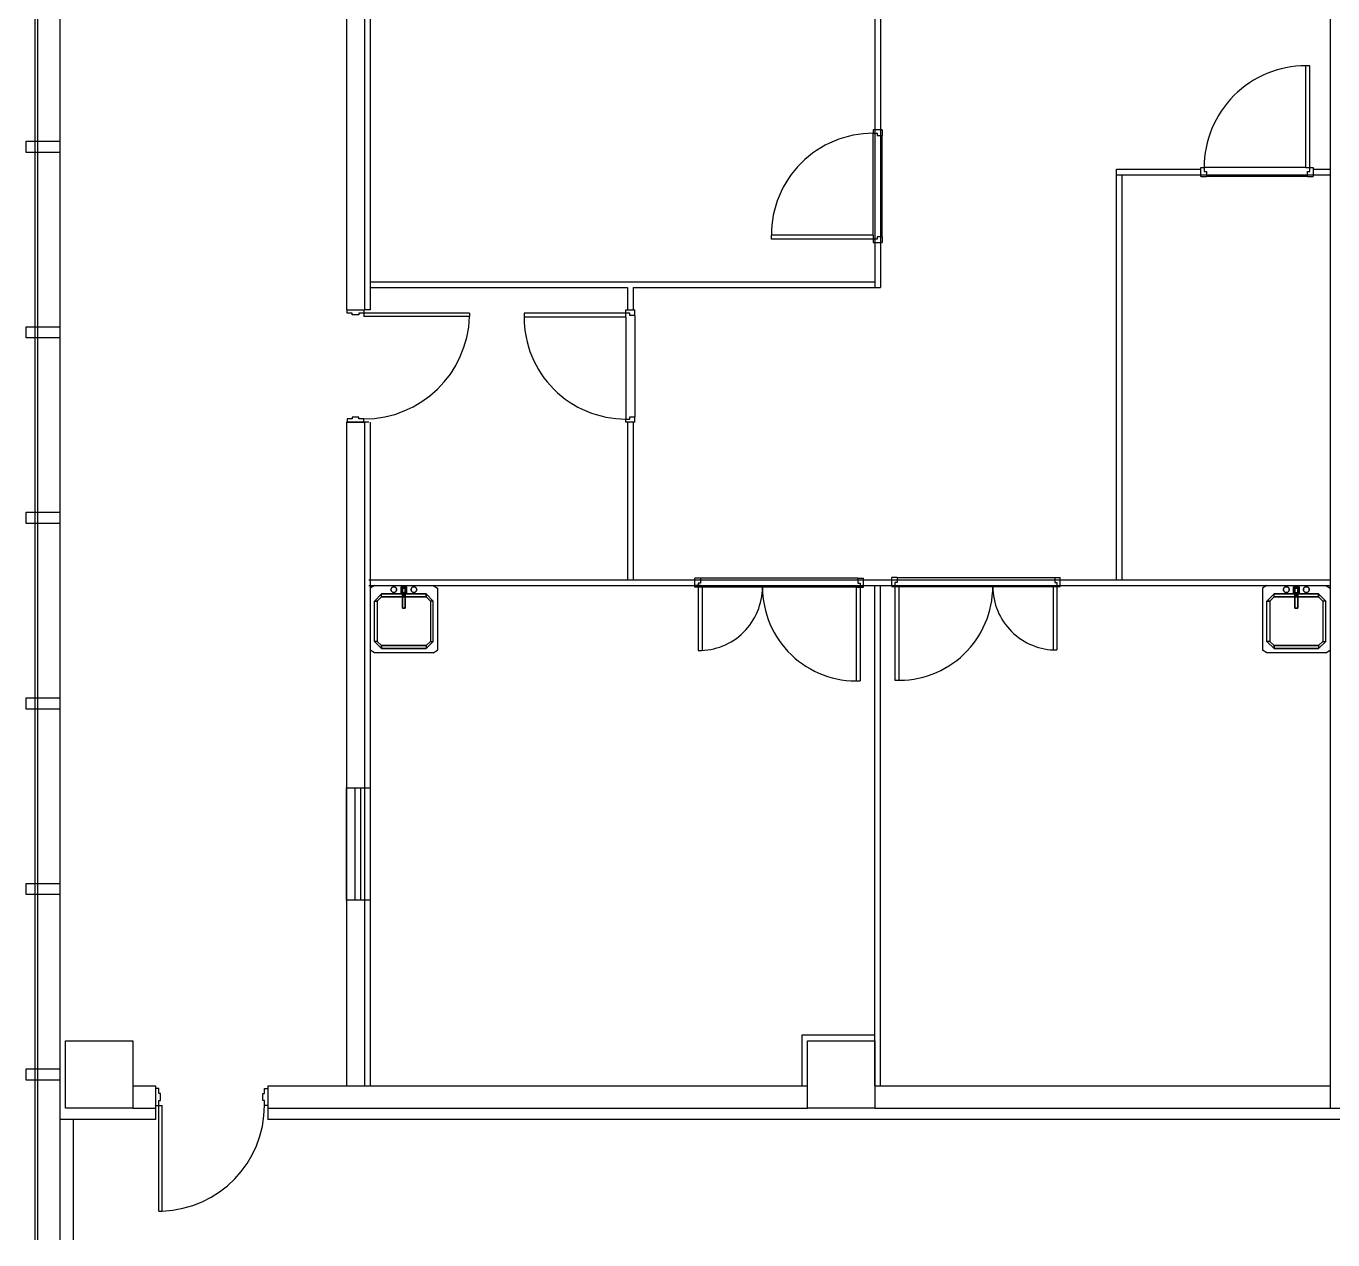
# Model space of a CAD drawing. Header units: millimetres. Extents: x 635438 to 684586, y -467743 to -415930.
# Drawn here: x 660383 to 672008, y -467743 to -456949 of the extents above; entities that cross this region are included whole.
import ezdxf

# ---------------------------------------------------------------- set-up
doc = ezdxf.new("R2010")
doc.units = ezdxf.units.MM
doc.header["$LTSCALE"] = 500
doc.layers.get('0').update_dxf_attribs({"color": 251})
doc.layers.add('동물실', color=9, linetype='Continuous')

# ---------------------------------------------------------------- blocks, each defined once
blk = doc.blocks.new('SINK')
for p, q in [((0, 262), (25, 300)), ((0, 262), (0, -262)), ((25, 300), (575, 300)), ((76, 198), (140, 262)), ((140, 262), (76, 198)), ((140, 236), (102, 198)), ((102, 198), (140, 236)), ((498, 262), (140, 262)), ((140, 262), (140, 236)), ((498, 262), (140, 262)), ((140, 236), (140, 262)), ((140, 236), (498, 236)), ((140, 236), (498, 236)), ((498, 262), (562, 198)), ((498, 236), (498, 262)), ((498, 262), (562, 198)), ((498, 236), (498, 262)), ((498, 236), (536, 198)), ((536, 198), (498, 236)), ((600, 262), (575, 300)), ((600, -262), (600, 262)), ((76, -198), (76, 198)), ((102, 198), (76, 198)), ((76, 198), (76, -198)), ((102, 198), (76, 198)), ((102, 198), (102, -198)), ((102, -198), (102, 198)), ((536, -198), (536, 198)), ((562, 198), (536, 198)), ((536, 198), (536, -198)), ((536, 198), (562, 198)), ((562, 198), (562, -198)), ((562, -198), (562, 198)), ((13, 89), (14, 96)), ((14, 96), (13, 89)), ((13, 89), (14, 96)), ((14, 96), (13, 89)), ((14, 82), (13, 89)), ((13, 89), (14, 82)), ((14, 82), (13, 89)), ((13, 89), (14, 82)), ((25, 13), (13, 25)), ((13, 25), (13, -25)), ((76, 25), (13, 25)), ((25, 13), (13, 25)), ((14, 96), (16, 102)), ((16, 102), (14, 96)), ((14, 96), (16, 102)), ((16, 102), (14, 96)), ((16, 76), (14, 82)), ((14, 82), (16, 76)), ((16, 76), (14, 82)), ((14, 82), (16, 76)), ((16, 102), (20, 107)), ((20, 107), (16, 102)), ((16, 102), (20, 107)), ((20, 107), (16, 102)), ((20, 71), (16, 76)), ((16, 76), (20, 71)), ((20, 71), (16, 76)), ((16, 76), (20, 71)), ((20, 107), (25, 111)), ((25, 111), (20, 107)), ((20, 107), (25, 111)), ((25, 111), (20, 107)), ((25, 67), (20, 71)), ((20, 71), (25, 67)), ((25, 67), (20, 71)), ((20, 71), (25, 67)), ((25, 111), (32, 114)), ((32, 114), (25, 111)), ((25, 111), (32, 114)), ((32, 114), (25, 111)), ((32, 64), (25, 67)), ((25, 67), (32, 64)), ((32, 64), (25, 67)), ((25, 67), (32, 64)), ((25, 13), (25, -13)), ((89, 13), (25, 13)), ((25, 13), (25, -13)), ((25, 13), (64, 13)), ((89, 13), (25, 13)), ((32, 114), (38, 115)), ((38, 115), (32, 114)), ((32, 114), (38, 115)), ((38, 115), (32, 114)), ((38, 64), (32, 64)), ((32, 64), (38, 64)), ((38, 64), (32, 64)), ((32, 64), (38, 64)), ((38, 115), (45, 114)), ((45, 114), (38, 115)), ((38, 115), (45, 114)), ((45, 114), (38, 115)), ((38, 64), (45, 64)), ((45, 64), (38, 64)), ((38, 64), (45, 64)), ((45, 64), (38, 64)), ((45, 114), (51, 111)), ((51, 111), (45, 114)), ((45, 114), (51, 111)), ((51, 111), (45, 114)), ((51, 67), (45, 64)), ((45, 64), (51, 67)), ((51, 67), (45, 64)), ((45, 64), (51, 67)), ((51, 111), (56, 107)), ((56, 107), (51, 111)), ((51, 111), (56, 107)), ((56, 107), (51, 111)), ((56, 71), (51, 67)), ((51, 67), (56, 71)), ((56, 71), (51, 67)), ((51, 67), (56, 71)), ((56, 107), (60, 102)), ((60, 102), (56, 107)), ((56, 107), (60, 102)), ((60, 102), (56, 107)), ((60, 76), (56, 71)), ((56, 71), (60, 76)), ((60, 76), (56, 71)), ((56, 71), (60, 76)), ((60, 102), (63, 96)), ((63, 96), (60, 102)), ((60, 102), (63, 96)), ((63, 96), (60, 102)), ((63, 82), (60, 76)), ((60, 76), (63, 82)), ((63, 82), (60, 76)), ((60, 76), (63, 82)), ((63, 96), (64, 89)), ((64, 89), (63, 96)), ((63, 96), (64, 89)), ((64, 89), (63, 96)), ((64, 89), (63, 82)), ((63, 82), (64, 89)), ((64, 89), (63, 82)), ((63, 82), (64, 89)), ((76, 25), (64, 13)), ((64, 13), (76, 25)), ((64, 13), (64, -13)), ((102, 13), (64, 13)), ((64, 13), (64, -13)), ((102, 13), (64, 13)), ((76, -25), (76, 25)), ((89, 13), (204, 13)), ((89, -13), (89, 13)), ((89, -13), (89, 13)), ((89, 13), (102, 13)), ((102, 13), (89, 13)), ((89, 13), (204, 13)), ((102, 13), (204, 13)), ((102, 13), (102, -13)), ((102, -13), (102, 13)), ((204, 13), (102, 13)), ((204, 13), (204, -13)), ((204, 13), (204, -13)), ((204, -13), (204, 13)), ((204, 13), (204, -13)), ((25, -13), (13, -25)), ((25, -13), (13, -25)), ((13, -25), (76, -25)), ((13, -89), (14, -82)), ((14, -82), (13, -89)), ((13, -89), (14, -82)), ((14, -82), (13, -89)), ((14, -96), (13, -89)), ((13, -89), (14, -96)), ((14, -96), (13, -89)), ((13, -89), (14, -96)), ((14, -82), (16, -76)), ((16, -76), (14, -82)), ((14, -82), (16, -76)), ((16, -76), (14, -82)), ((16, -102), (14, -96)), ((14, -96), (16, -102)), ((16, -102), (14, -96)), ((14, -96), (16, -102)), ((16, -76), (20, -71)), ((20, -71), (16, -76)), ((16, -76), (20, -71)), ((20, -71), (16, -76)), ((20, -107), (16, -102)), ((16, -102), (20, -107)), ((20, -107), (16, -102)), ((16, -102), (20, -107)), ((20, -71), (25, -67)), ((25, -67), (20, -71)), ((20, -71), (25, -67)), ((25, -67), (20, -71)), ((25, -111), (20, -107)), ((20, -107), (25, -111)), ((25, -111), (20, -107)), ((20, -107), (25, -111)), ((25, -13), (89, -13)), ((25, -13), (64, -13)), ((89, -13), (25, -13)), ((25, -67), (32, -64)), ((32, -64), (25, -67)), ((25, -67), (32, -64)), ((32, -64), (25, -67)), ((32, -114), (25, -111)), ((25, -111), (32, -114)), ((32, -114), (25, -111)), ((25, -111), (32, -114)), ((32, -64), (38, -64)), ((38, -64), (32, -64)), ((32, -64), (38, -64)), ((38, -64), (32, -64)), ((38, -115), (32, -114)), ((32, -114), (38, -115)), ((38, -115), (32, -114)), ((32, -114), (38, -115)), ((38, -64), (45, -64)), ((45, -64), (38, -64)), ((38, -64), (45, -64)), ((45, -64), (38, -64)), ((45, -114), (38, -115)), ((38, -115), (45, -114)), ((45, -114), (38, -115)), ((38, -115), (45, -114)), ((45, -64), (51, -67)), ((51, -67), (45, -64)), ((45, -64), (51, -67)), ((51, -67), (45, -64)), ((51, -111), (45, -114)), ((45, -114), (51, -111)), ((51, -111), (45, -114)), ((45, -114), (51, -111)), ((51, -67), (56, -71)), ((56, -71), (51, -67)), ((51, -67), (56, -71)), ((56, -71), (51, -67)), ((56, -107), (51, -111)), ((51, -111), (56, -107)), ((56, -107), (51, -111)), ((51, -111), (56, -107)), ((56, -71), (60, -76)), ((60, -76), (56, -71)), ((56, -71), (60, -76)), ((60, -76), (56, -71)), ((60, -102), (56, -107)), ((56, -107), (60, -102)), ((60, -102), (56, -107)), ((56, -107), (60, -102)), ((60, -76), (63, -82)), ((63, -82), (60, -76)), ((60, -76), (63, -82)), ((63, -82), (60, -76)), ((63, -96), (60, -102)), ((60, -102), (63, -96)), ((63, -96), (60, -102)), ((60, -102), (63, -96)), ((63, -82), (64, -89)), ((63, -82), (64, -89)), ((64, -89), (63, -82)), ((63, -82), (64, -89)), ((64, -89), (63, -96)), ((63, -96), (64, -89)), ((64, -89), (63, -96)), ((63, -96), (64, -89)), ((64, -13), (76, -25)), ((76, -25), (64, -13)), ((64, -13), (102, -13)), ((64, -13), (102, -13)), ((204, -13), (89, -13)), ((102, -13), (89, -13)), ((89, -13), (204, -13)), ((102, -13), (89, -13)), ((204, -13), (102, -13)), ((204, -13), (102, -13)), ((140, -262), (76, -198)), ((76, -198), (102, -198)), ((76, -198), (140, -262)), ((102, -198), (76, -198)), ((102, -198), (140, -236)), ((140, -236), (102, -198)), ((562, -198), (498, -262)), ((498, -236), (536, -198)), ((498, -262), (562, -198)), ((536, -198), (498, -236)), ((536, -198), (562, -198)), ((536, -198), (562, -198)), ((0, -262), (25, -300)), ((25, -300), (575, -300)), ((140, -236), (498, -236)), ((140, -262), (140, -236)), ((140, -236), (498, -236)), ((140, -262), (140, -236)), ((498, -262), (140, -262)), ((498, -262), (140, -262)), ((498, -236), (498, -262)), ((498, -236), (498, -262)), ((600, -262), (575, -300))]:
    blk.add_line(p, q)

msp = doc.modelspace()

# ---------------------------------------------------------------- linework, layer by layer
at = {"layer": '동물실', "color": 251}
for p, q in [((660682.8, -448124.9), (660682.8, -467743.1)), ((660682.8, -448124.9), (660682.8, -467743.1)), ((660458.8, -448173.8), (660458.8, -467743.1)), ((660458.8, -448173.8), (660458.8, -467743.1)), ((660482.8, -448168.5), (660482.8, -467743.1)), ((660482.8, -448168.5), (660482.8, -467743.1)), ((671982.8, -450912.3), (671982.8, -466572.3)), ((663232.8, -454122.3), (663232.8, -459472.3)), ((663392.8, -454182.3), (663392.8, -459472.3)), ((663442.8, -454182.3), (663442.8, -459472.3)), ((667982.8, -456072.4), (667982.8, -459272.3)), ((667932.8, -456672.4), (667932.8, -459272.3)), ((671768.1, -458207.3), (671768.1, -457302.1)), ((671803.4, -457302.1), (671768.1, -457302.1)), ((671803.4, -458207.3), (671803.4, -457302.1)), ((667917.8, -457872.6), (667917.8, -457901.9)), ((667997.8, -457872.6), (667917.8, -457872.6)), ((667917.8, -457901.9), (667953.6, -457901.9)), ((667917.8, -458807.9), (667917.8, -457901.9)), ((667982.8, -457872.6), (667932.8, -457872.6)), ((667953.6, -457901.9), (667953.6, -457922.4)), ((667953.6, -457901.9), (667953.6, -457922.4)), ((667997.8, -457872.6), (667997.8, -457922.4)), ((660382.8, -458072.4), (660382.8, -457972.4)), ((660382.8, -457972.4), (660682.8, -457972.4)), ((660682.8, -457972.4), (660682.8, -458072.4)), ((667953.6, -457922.4), (667997.8, -457922.4)), ((667997.8, -458822.7), (667997.8, -457922.4)), ((660682.8, -458072.4), (660382.8, -458072.4)), ((670082.8, -458222.3), (670832.8, -458222.3)), ((670082.8, -461872.3), (670082.8, -458222.3)), ((670832.8, -458207.3), (670862.1, -458207.3)), ((670832.8, -458287.3), (670832.8, -458207.3)), ((670832.8, -458272.3), (670832.8, -458222.3)), ((670862.1, -458207.3), (670862.1, -458243.2)), ((671768.1, -458207.3), (670862.1, -458207.3)), ((670862.1, -458243.2), (670882.6, -458243.2)), ((670862.1, -458243.2), (670882.6, -458243.2)), ((670882.6, -458243.2), (670882.6, -458287.3)), ((671768.1, -458207.3), (671803.4, -458207.3)), ((671782.9, -458243.2), (671803.4, -458243.2)), ((671782.9, -458287.3), (671782.9, -458243.2)), ((671803.4, -458207.3), (671832.8, -458207.3)), ((671803.4, -458243.2), (671803.4, -458207.3)), ((671832.8, -458207.3), (671832.8, -458287.3)), ((671832.8, -458222.3), (671982.8, -458222.3)), ((671832.8, -458222.3), (671832.8, -458272.3)), ((671832.8, -458222.3), (671832.8, -458272.3)), ((670082.8, -458272.3), (671982.8, -458272.3)), ((670132.8, -461872.3), (670132.8, -458272.3)), ((670832.8, -458287.3), (670882.6, -458287.3)), ((671782.9, -458287.3), (670882.6, -458287.3)), ((671782.9, -458287.3), (671832.8, -458287.3)), ((667917.8, -458807.9), (667012.5, -458807.9)), ((667012.5, -458843.2), (667012.5, -458807.9)), ((667917.8, -458807.9), (667917.8, -458843.2)), ((667953.6, -458822.7), (667953.6, -458843.2)), ((667997.8, -458822.7), (667953.6, -458822.7)), ((667997.8, -458822.7), (667997.8, -458872.6)), ((667917.8, -458843.2), (667012.5, -458843.2)), ((667917.8, -458843.2), (667917.8, -458872.6)), ((667953.6, -458843.2), (667917.8, -458843.2)), ((667917.8, -458872.6), (667997.8, -458872.6)), ((667932.8, -458871.5), (667932.8, -459272.3)), ((667932.8, -458872.6), (667982.8, -458872.6)), ((667932.8, -458872.6), (667982.8, -458872.6)), ((663442.8, -459222.3), (667932.8, -459222.3)), ((663442.8, -459272.3), (665732.8, -459272.3)), ((665732.8, -459272.3), (665732.8, -459472.3)), ((665782.8, -459272.3), (667982.8, -459272.3)), ((665782.8, -459272.3), (665782.8, -459472.3)), ((663232.8, -459472.3), (663392.8, -459472.3)), ((663237.8, -459472.3), (663387.8, -459472.3)), ((663237.8, -459502.3), (663237.8, -459472.3)), ((663282.8, -459502.3), (663237.8, -459502.3)), ((663282.8, -459517.3), (663282.8, -459502.3)), ((663342.8, -459517.3), (663282.8, -459517.3)), ((663387.8, -459502.3), (663342.8, -459502.3)), ((663342.8, -459502.3), (663342.8, -459517.3)), ((663387.8, -459472.3), (663387.8, -459502.3)), ((664327.8, -459502.3), (663387.8, -459502.3)), ((663387.8, -459502.3), (663387.8, -459532.3)), ((664327.8, -459532.3), (663387.8, -459532.3)), ((663442.8, -459472.3), (663392.8, -459472.3)), ((664327.8, -459502.3), (664327.8, -459532.3)), ((665717.8, -459501.7), (664812.5, -459501.7)), ((664812.5, -459501.7), (664812.5, -459537)), ((665717.8, -459501.7), (665717.8, -459472.3)), ((665717.8, -459472.3), (665797.8, -459472.3)), ((665753.6, -459501.7), (665717.8, -459501.7)), ((665717.8, -459537), (665717.8, -459501.7)), ((665732.8, -459472.3), (665782.8, -459472.3)), ((665732.8, -459472.3), (665782.8, -459472.3)), ((665753.6, -459522.2), (665753.6, -459501.7)), ((665797.8, -459522.2), (665753.6, -459522.2)), ((665797.8, -459522.2), (665797.8, -459472.3)), ((665797.8, -459522.2), (665797.8, -460422.5)), ((660382.8, -459722.4), (660382.8, -459622.4)), ((660382.8, -459622.4), (660682.8, -459622.4)), ((660682.8, -459622.4), (660682.8, -459722.4)), ((665717.8, -459537), (664812.5, -459537)), ((665717.8, -459537), (665717.8, -460443)), ((660682.8, -459722.4), (660382.8, -459722.4)), ((663282.8, -460442.3), (663237.8, -460442.3)), ((663237.8, -460442.3), (663237.8, -460472.3)), ((663342.8, -460427.3), (663282.8, -460427.3)), ((663282.8, -460427.3), (663282.8, -460442.3)), ((663342.8, -460442.3), (663342.8, -460427.3)), ((663387.8, -460442.3), (663342.8, -460442.3)), ((663387.8, -460472.3), (663387.8, -460442.3)), ((665717.8, -460443), (665753.6, -460443)), ((665717.8, -460472.3), (665717.8, -460443)), ((665753.6, -460422.5), (665797.8, -460422.5)), ((665753.6, -460443), (665753.6, -460422.5)), ((665753.6, -460443), (665753.6, -460422.5)), ((665797.8, -460472.3), (665797.8, -460422.5)), ((663232.8, -460472.3), (663232.8, -466372.3)), ((663432.8, -460472.3), (663232.8, -460472.3)), ((663237.8, -460472.3), (663387.8, -460472.3)), ((663392.8, -460472.3), (663392.8, -466372.3)), ((663442.8, -460472.3), (663442.8, -466372.3)), ((665797.8, -460472.3), (665717.8, -460472.3)), ((665732.8, -460472.3), (665732.8, -461872.3)), ((665782.8, -460472.3), (665732.8, -460472.3)), ((665782.8, -460472.3), (665782.8, -461872.3)), ((660382.8, -461372.4), (660382.8, -461272.4)), ((660382.8, -461272.4), (660682.8, -461272.4)), ((660682.8, -461272.4), (660682.8, -461372.4)), ((660682.8, -461372.4), (660382.8, -461372.4)), ((666332.8, -461937.3), (666332.8, -461857.3)), ((666382.6, -461857.3), (666332.8, -461857.3)), ((666332.8, -461937.3), (666332.8, -461857.3)), ((666382.6, -461857.3), (666382.6, -461901.5)), ((667782.9, -461857.3), (666382.6, -461857.3)), ((667782.9, -461857.3), (667832.8, -461857.3)), ((667782.9, -461857.3), (667782.9, -461901.5)), ((667832.8, -461937.3), (667832.8, -461857.3)), ((668132.6, -461851.9), (668082.8, -461851.9)), ((668082.8, -461931.9), (668082.8, -461851.9)), ((668132.6, -461851.9), (668132.6, -461896)), ((668132.6, -461851.9), (669532.9, -461851.9)), ((669532.9, -461851.9), (669532.9, -461896)), ((669532.9, -461851.9), (669582.8, -461851.9)), ((669582.8, -461931.9), (669582.8, -461851.9)), ((669582.8, -461931.9), (669582.8, -461851.9)), ((663432.8, -461872.3), (671982.8, -461872.3)), ((663432.8, -461922.3), (671982.8, -461922.3)), ((666382.6, -461922.3), (666332.8, -461922.3)), ((666362.1, -461937.3), (666332.8, -461937.3)), ((667832.8, -461937.3), (666332.8, -461937.3)), ((666362.1, -461901.5), (666362.1, -461937.3)), ((666382.6, -461901.5), (666362.1, -461901.5)), ((666362.1, -461937.3), (666362.1, -462502.3)), ((666397.4, -461937.3), (666362.1, -461937.3)), ((666397.4, -461937.3), (666397.4, -462501.6)), ((667768.2, -461937.3), (667803.4, -461937.3)), ((667768.2, -461937.3), (667768.2, -462772.3)), ((667782.9, -461901.5), (667803.4, -461901.5)), ((667782.9, -461922.3), (667832.8, -461922.3)), ((667803.4, -461901.5), (667803.4, -461937.3)), ((667803.4, -461937.3), (667803.4, -462771.6)), ((667803.4, -461937.3), (667832.8, -461937.3)), ((667932.8, -466372.3), (667932.8, -461922.3)), ((667982.8, -466372.3), (667982.8, -461922.3)), ((668112.1, -461931.9), (668082.8, -461931.9)), ((668082.8, -461931.9), (669582.8, -461931.9)), ((668132.6, -461896), (668112.1, -461896)), ((668112.1, -461896), (668112.1, -461931.9)), ((668147.4, -461931.9), (668112.1, -461931.9)), ((668112.1, -461931.9), (668112.1, -462766.2)), ((668147.4, -461931.9), (668147.4, -462766.9)), ((669518.2, -461931.9), (669518.2, -462496.1)), ((669518.2, -461931.9), (669553.4, -461931.9)), ((669532.9, -461896), (669553.4, -461896)), ((669553.4, -461896), (669553.4, -461931.9)), ((669553.4, -461931.9), (669582.8, -461931.9)), ((669553.4, -461931.9), (669553.4, -462496.9)), ((660382.8, -463022.4), (660382.8, -462922.4)), ((660382.8, -462922.4), (660682.8, -462922.4)), ((660682.8, -463022.4), (660382.8, -463022.4)), ((660682.8, -462922.4), (660682.8, -463022.4)), ((663232.8, -463722.3), (663442.8, -463722.3)), ((663232.8, -464722.3), (663232.8, -463722.3)), ((663307.8, -463722.3), (663307.8, -464722.3)), ((663357.8, -463722.3), (663357.8, -464722.3)), ((663442.8, -463722.3), (663442.8, -464722.3)), ((660382.8, -464672.4), (660382.8, -464572.4)), ((660382.8, -464572.4), (660682.8, -464572.4)), ((660682.8, -464572.4), (660682.8, -464672.4)), ((660682.8, -464672.4), (660382.8, -464672.4)), ((663442.8, -464722.3), (663232.8, -464722.3)), ((667932.8, -465922.4), (667282.8, -465922.4)), ((667282.8, -465922.4), (667282.8, -466372.3)), ((660732.8, -465972.3), (661332.8, -465972.3)), ((660732.8, -466572.3), (660732.8, -465972.3)), ((661332.8, -465972.3), (661332.8, -466572.3)), ((667332.8, -465972.4), (667932.8, -465972.4)), ((667332.8, -466572.4), (667332.8, -465972.4)), ((667332.8, -465972.4), (667932.8, -465972.4)), ((667332.8, -466572.4), (667332.8, -465972.4)), ((667932.8, -465972.4), (667932.8, -466572.4)), ((667932.8, -465972.4), (667932.8, -466572.4)), ((660382.8, -466322.4), (660382.8, -466222.4)), ((660382.8, -466222.4), (660682.8, -466222.4)), ((660682.8, -466222.4), (660682.8, -466322.4)), ((660682.8, -466322.4), (660382.8, -466322.4)), ((661332.8, -466372.3), (661532.8, -466372.3)), ((661532.8, -466372.3), (661532.8, -466572.3)), ((662532.8, -466372.3), (663027.8, -466372.3)), ((662532.8, -466372.3), (662532.8, -466572.3)), ((662927.8, -466372.3), (662977.8, -466372.3)), ((662927.8, -466372.3), (663232.8, -466372.3)), ((663232.8, -466372.3), (663392.8, -466372.3)), ((663392.8, -466372.3), (667332.8, -466372.3)), ((667932.8, -466372.3), (671982.8, -466372.3)), ((667932.8, -466372.3), (671982.8, -466372.3)), ((661532.8, -466397.3), (661532.8, -466547.3)), ((661562.8, -466397.3), (661532.8, -466397.3)), ((661562.8, -466442.3), (661562.8, -466397.3)), ((661577.8, -466442.3), (661562.8, -466442.3)), ((661562.8, -466547.3), (661562.8, -466502.3)), ((661562.8, -466502.3), (661577.8, -466502.3)), ((661577.8, -466502.3), (661577.8, -466442.3)), ((662487.8, -466502.3), (662487.8, -466442.3)), ((662487.8, -466442.3), (662502.8, -466442.3)), ((662502.8, -466502.3), (662487.8, -466502.3)), ((662502.8, -466442.3), (662502.8, -466397.3)), ((662502.8, -466397.3), (662532.8, -466397.3)), ((662502.8, -466547.3), (662502.8, -466502.3)), ((662532.8, -466397.3), (662532.8, -466547.3)), ((661332.8, -466572.3), (660732.8, -466572.3)), ((661332.8, -466572.3), (661532.8, -466572.3)), ((661332.8, -466572.3), (661532.8, -466572.3)), ((661332.8, -466572.3), (661532.8, -466572.3)), ((661332.8, -466572.3), (661532.8, -466572.3)), ((661532.8, -466547.3), (661562.8, -466547.3)), ((661532.8, -466572.3), (661532.8, -466672.3)), ((661562.8, -467487.3), (661562.8, -466547.3)), ((661562.8, -466547.3), (661592.7, -466547.3)), ((661592.7, -467487.3), (661592.7, -466547.3)), ((662532.8, -466547.3), (662502.8, -466547.3)), ((662532.8, -466572.3), (667332.8, -466572.3)), ((662532.8, -466572.3), (667332.8, -466572.3)), ((662532.8, -466572.3), (663882.8, -466572.3)), ((662532.8, -466572.3), (663882.8, -466572.3)), ((662532.8, -466572.3), (662532.8, -466672.3)), ((667932.8, -466572.4), (667332.8, -466572.4)), ((667932.8, -466572.4), (667332.8, -466572.4)), ((667932.8, -466572.3), (675882.8, -466572.3)), ((667932.8, -466572.3), (675882.8, -466572.3)), ((661532.8, -466672.3), (660682.8, -466672.3)), ((681132.8, -466672.3, 0), (662532.8, -466672.3)), ((661562.8, -467487.3), (661592.7, -467487.3))]:
    msp.add_line(p, q, dxfattribs=at)
msp.add_lwpolyline([(660802.7, -467743.1), (660802.7, -466672.3)], dxfattribs=at)
for centre, radius, start, end in [((671766.8, -458206.8), 904.7, 89.91508, 180.03615), ((667917.2, -458806.6), 904.7, 89.96385, 180.08492), ((663387.8, -459502.3), 940, 270, 358.1729), ((665717.2, -459538.3), 904.7, 179.91508, 270.03615), ((666368.1, -461937.3), 565, 269.39154, 0), ((667768.2, -461937.3), 835, 180, 272.41909), ((668147.4, -461931.9), 835, 267.58091, 0), ((669547.4, -461931.9), 565, 180, 270.60846), ((661562.8, -466547.3), 940, 271.8271, 0)]:
    msp.add_arc(centre, radius, start, end, dxfattribs=at)

# ---------------------------------------------------------------- block references
at = {"layer": '동물실', "color": 251, "xscale": -1, "rotation": 90}
for p in [(663742.8, -461922.3), (671682.8, -461922.3)]:
    msp.add_blockref('SINK', p, dxfattribs=at)

doc.saveas('drawing.dxf')
